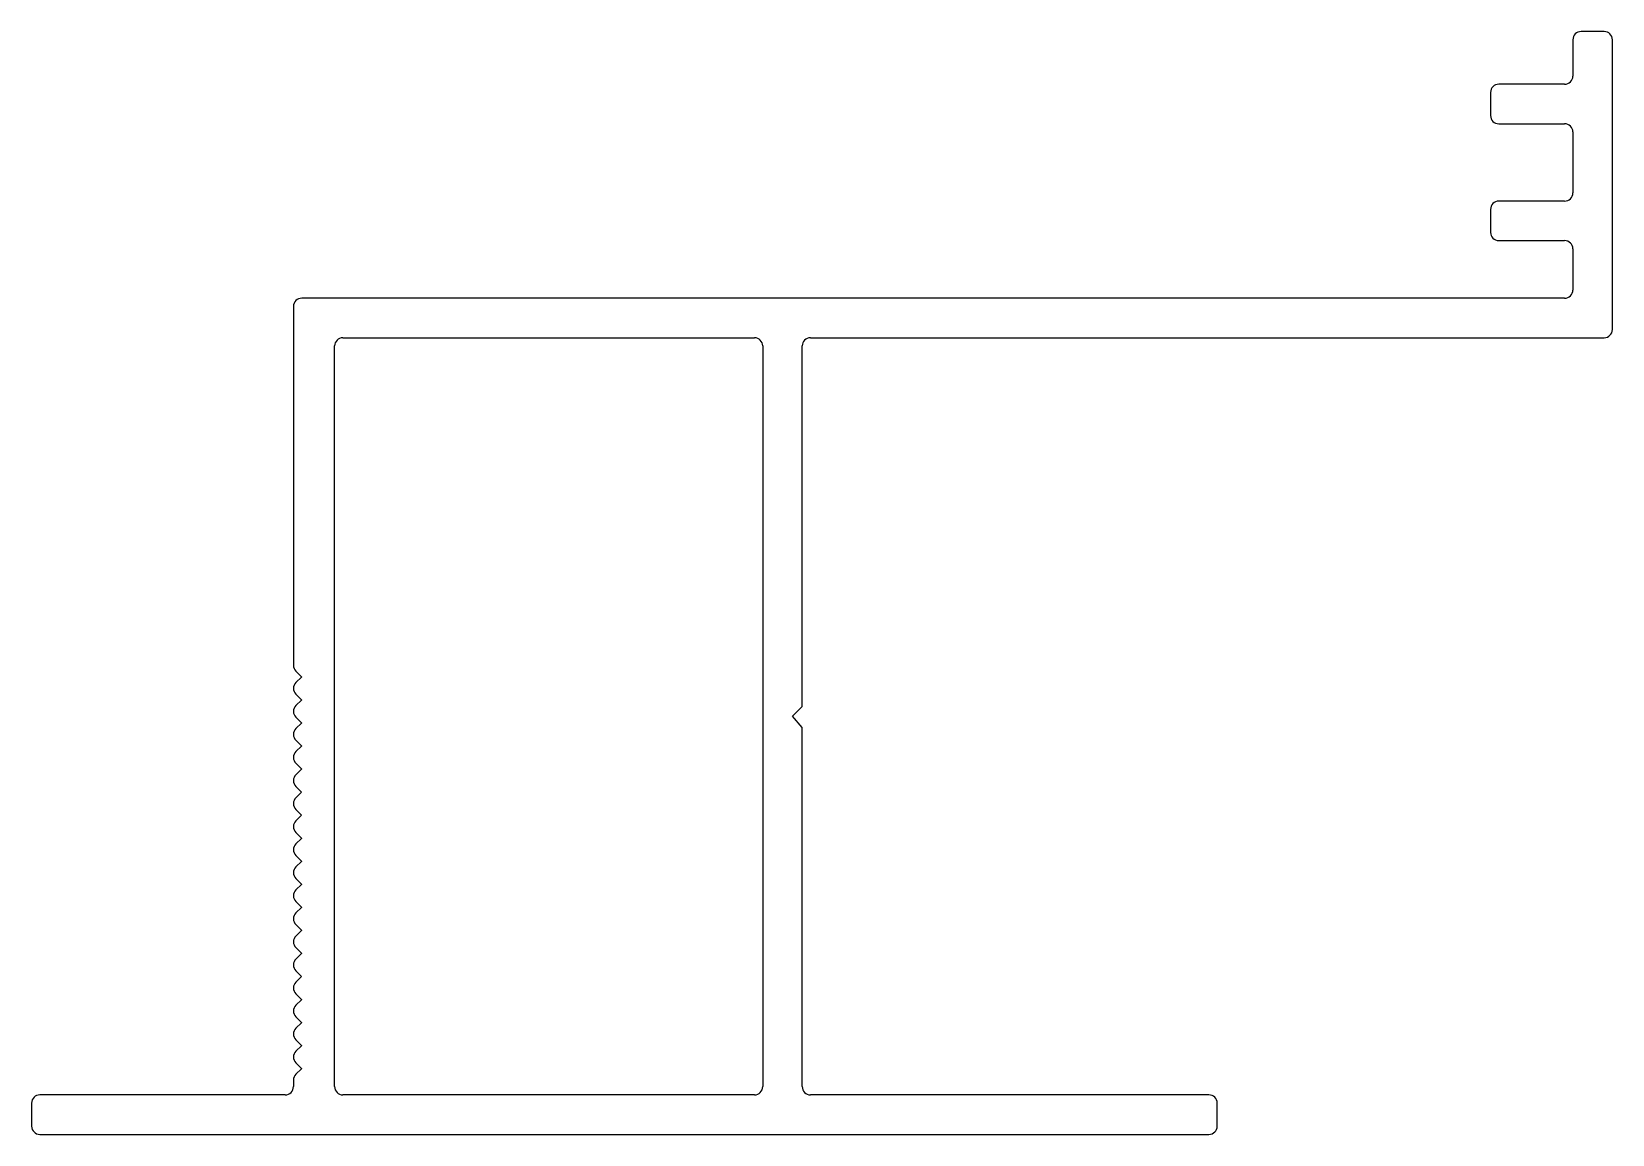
# Model space of a CAD drawing. Extents: x 2243 to 2291, y 1780.6 to 1814.1.
import ezdxf

# ---------------------------------------------------------------- set-up
doc = ezdxf.new("R2010")
doc.units = 0
doc.layers.get('0').update_dxf_attribs({"linetype": 'CONTINUOUS'})

msp = doc.modelspace()

# ---------------------------------------------------------------- linework, layer by layer
for p, q in [((2290.719, 1814.057), (2290.019, 1814.057)), ((2289.769, 1813.807), (2289.769, 1812.707)), ((2290.969, 1805.007), (2290.969, 1813.807)), ((2287.269, 1812.207), (2287.269, 1811.507)), ((2289.519, 1812.457), (2287.519, 1812.457)), ((2287.519, 1811.257), (2289.519, 1811.257)), ((2289.769, 1811.007), (2289.769, 1809.157)), ((2287.269, 1808.657), (2287.269, 1807.957)), ((2289.519, 1808.907), (2287.519, 1808.907)), ((2287.519, 1807.707), (2289.519, 1807.707)), ((2289.769, 1807.457), (2289.769, 1806.207)), ((2289.519, 1805.957), (2251.169, 1805.957)), ((2250.919, 1805.707), (2250.919, 1794.806)), ((2252.169, 1782.007), (2252.169, 1804.507)), ((2252.419, 1804.757), (2264.919, 1804.757)), ((2265.169, 1804.507), (2265.169, 1782.007)), ((2266.369, 1793.557), (2266.369, 1804.507)), ((2266.619, 1804.757), (2290.719, 1804.757)), ((2250.992, 1794.629), (2251.165, 1794.457)), ((2251.159, 1794.449), (2250.992, 1794.283)), ((2251.165, 1794.457), (2251.159, 1794.449)), ((2250.992, 1793.929), (2251.165, 1793.757)), ((2251.159, 1793.749), (2250.992, 1793.583)), ((2251.165, 1793.757), (2251.159, 1793.749)), ((2266.069, 1793.257), (2266.369, 1793.557)), ((2250.992, 1793.229), (2251.165, 1793.057)), ((2251.159, 1793.049), (2250.992, 1792.883)), ((2251.165, 1793.057), (2251.159, 1793.049)), ((2266.369, 1792.919), (2266.069, 1793.257)), ((2266.369, 1782.007), (2266.369, 1792.919)), ((2250.992, 1792.529), (2251.165, 1792.357)), ((2251.159, 1792.349), (2250.992, 1792.183)), ((2251.165, 1792.357), (2251.159, 1792.349)), ((2250.992, 1791.829), (2251.165, 1791.657)), ((2251.159, 1791.649), (2250.992, 1791.483)), ((2251.165, 1791.657), (2251.159, 1791.649)), ((2250.992, 1791.129), (2251.165, 1790.957)), ((2251.159, 1790.949), (2250.992, 1790.783)), ((2251.165, 1790.957), (2251.159, 1790.949)), ((2250.992, 1790.429), (2251.165, 1790.257)), ((2251.159, 1790.249), (2250.992, 1790.083)), ((2251.165, 1790.257), (2251.159, 1790.249)), ((2250.992, 1789.729), (2251.165, 1789.557)), ((2251.159, 1789.549), (2250.992, 1789.383)), ((2251.165, 1789.557), (2251.159, 1789.549)), ((2250.992, 1789.029), (2251.165, 1788.857)), ((2251.159, 1788.849), (2250.992, 1788.683)), ((2251.165, 1788.857), (2251.159, 1788.849)), ((2250.992, 1788.329), (2251.165, 1788.157)), ((2251.159, 1788.149), (2250.992, 1787.983)), ((2251.165, 1788.157), (2251.159, 1788.149)), ((2250.992, 1787.629), (2251.165, 1787.457)), ((2251.159, 1787.449), (2250.992, 1787.283)), ((2251.165, 1787.457), (2251.159, 1787.449)), ((2250.992, 1786.929), (2251.165, 1786.757)), ((2251.159, 1786.749), (2250.992, 1786.583)), ((2251.165, 1786.757), (2251.159, 1786.749)), ((2250.992, 1786.229), (2251.165, 1786.057)), ((2251.159, 1786.049), (2250.992, 1785.883)), ((2251.165, 1786.057), (2251.159, 1786.049)), ((2250.992, 1785.529), (2251.165, 1785.357)), ((2251.159, 1785.349), (2250.992, 1785.183)), ((2251.165, 1785.357), (2251.159, 1785.349)), ((2250.992, 1784.829), (2251.165, 1784.657)), ((2251.159, 1784.649), (2250.992, 1784.483)), ((2251.165, 1784.657), (2251.159, 1784.649)), ((2250.992, 1784.129), (2251.165, 1783.957)), ((2251.159, 1783.949), (2250.992, 1783.783)), ((2251.165, 1783.957), (2251.159, 1783.949)), ((2250.992, 1783.429), (2251.165, 1783.257)), ((2251.159, 1783.249), (2250.992, 1783.083)), ((2251.165, 1783.257), (2251.159, 1783.249)), ((2250.992, 1782.729), (2251.165, 1782.557)), ((2251.159, 1782.549), (2250.992, 1782.383)), ((2251.165, 1782.557), (2251.159, 1782.549)), ((2250.919, 1782.206), (2250.919, 1782.007)), ((2242.969, 1781.507), (2242.969, 1780.807)), ((2250.669, 1781.757), (2243.219, 1781.757)), ((2264.919, 1781.757), (2252.419, 1781.757)), ((2278.719, 1781.757), (2266.619, 1781.757)), ((2278.969, 1780.807), (2278.969, 1781.507)), ((2243.219, 1780.557), (2278.719, 1780.557))]:
    msp.add_line(p, q)
for centre, start, end in [((2290.019, 1813.807), 90, 180), ((2290.719, 1813.807), 0, 90), ((2289.519, 1812.707), 270, 360), ((2287.519, 1812.207), 90, 180), ((2287.519, 1811.507), 180, 270), ((2289.519, 1811.007), 0, 90), ((2289.519, 1809.157), 270, 360), ((2287.519, 1808.657), 90, 180), ((2287.519, 1807.957), 180, 270), ((2289.519, 1807.457), 0, 90), ((2251.169, 1805.707), 90, 180), ((2289.519, 1806.207), 270, 0), ((2290.719, 1805.007), 270, 0), ((2252.419, 1804.507), 90, 180), ((2264.919, 1804.507), 0, 90), ((2266.619, 1804.507), 90, 180), ((2251.169, 1794.806), 180, 225), ((2251.169, 1794.106), 134.8773, 225), ((2251.169, 1793.406), 134.8773, 225), ((2251.169, 1792.706), 134.8773, 225), ((2251.169, 1792.006), 134.8773, 225), ((2251.169, 1791.306), 134.8773, 225), ((2251.169, 1790.606), 134.8773, 225), ((2251.169, 1789.906), 134.8773, 225), ((2251.169, 1789.206), 134.8773, 225), ((2251.169, 1788.506), 134.8773, 225), ((2251.169, 1787.806), 134.8773, 225), ((2251.169, 1787.106), 134.8773, 225), ((2251.169, 1786.406), 134.8773, 225), ((2251.169, 1785.706), 134.8773, 225), ((2251.169, 1785.006), 134.8773, 225), ((2251.169, 1784.306), 134.8773, 225), ((2251.169, 1783.606), 134.8773, 225), ((2251.169, 1782.906), 134.8773, 225), ((2251.169, 1782.206), 134.8773, 180), ((2250.669, 1782.007), 270, 0), ((2252.419, 1782.007), 180, 270), ((2264.919, 1782.007), 270, 0), ((2266.619, 1782.007), 180, 270), ((2243.219, 1781.507), 90, 180), ((2278.719, 1781.507), 0, 90), ((2243.219, 1780.807), 180, 270), ((2278.719, 1780.807), 270, 360)]:
    msp.add_arc(centre, 0.25, start, end)

doc.saveas('drawing.dxf')
